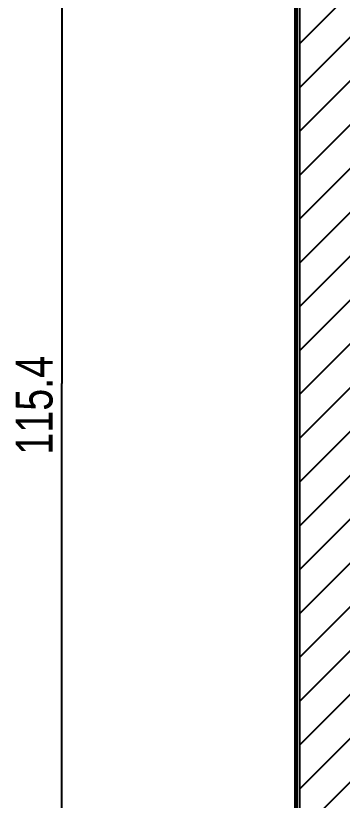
# Model space of a CAD drawing. Header units: millimetres. Extents: x 0 to 420, y 0 to 297.
# Drawn here: x 97.5 to 119.6, y 118.6 to 171.7 of the extents above; entities that cross this region are included whole.
import ezdxf

# ---------------------------------------------------------------- set-up
doc = ezdxf.new("R2010")
doc.units = ezdxf.units.MM
doc.header["$LTSCALE"] = 23.1
doc.layers.get('0').update_dxf_attribs({"linetype": 'CONTINUOUS'})
doc.layers.add('03___PRT_ALL_CURVES', color=7, linetype='CONTINUOUS')
doc.layers.add('06___PRT_ALL_SURFS', color=7, linetype='CONTINUOUS')
doc.styles.get("Standard").update_dxf_attribs({"font": 'txt', "width": 0.8})
doc.dimstyles.new('DIMSTYLE_1', dxfattribs={"dimtxt": 2.5, "dimasz": 3, "dimexe": 1.5, "dimexo": 1.2, "dimtad": 1, "dimdsep": 46, "dimtxsty": 'STANDARD', "dimblk": '_FILLED', "dimblk1": '_FILLED', "dimblk2": '_FILLED', "dimcen": 0.09, "dimazin": 2, "dimtp": 0.01, "dimtm": 0.01, "dimtfac": 1, "dimtofl": 0, "dimtmove": 0, "dimatfit": 3, "dimldrblk": '_FILLED', "dimfxl": 1, "dimtolj": 1, "dimarcsym": 0})

# ---------------------------------------------------------------- blocks, each defined once
blk = doc.blocks.new('_FILLED')
at = {"color": 0, "linetype": 'BYBLOCK'}
blk.add_solid([(0, 0), (-1, 0.167), (-1, -0.167)], dxfattribs=at)
blk = doc.blocks.new('*D0')
at = {"color": 7, "linetype": 'CONTINUOUS'}
for p, q in [((116.235, 204.516), (99.095, 204.516)), ((100.595, 204.516), (100.595, 146.816)), ((100.595, 89.116), (100.595, 146.816)), ((115.535, 89.116), (99.095, 89.116))]:
    blk.add_line(p, q, dxfattribs=at)
at = {"color": 7, "linetype": 'CONTINUOUS', "xscale": 3, "yscale": 3, "zscale": 3}
for p, rotation in [((100.595, 204.516), 90), ((100.595, 89.116), 270)]:
    blk.add_blockref('_FILLED', p, dxfattribs=dict(at, rotation=rotation))
at = {"color": 7, "linetype": 'CONTINUOUS', "insert": (97.47, 145.334), "char_height": 2.5, "width": 10, "attachment_point": 2, "rotation": 90, "line_spacing_factor": 0.9}
blk.add_mtext('115.4', dxfattribs=at)

msp = doc.modelspace()

# ---------------------------------------------------------------- linework, layer by layer
at = {"layer": '03___PRT_ALL_CURVES', "color": 7, "linetype": 'CONTINUOUS'}
for p, q in [((116.73, 203.016), (116.73, 90.216)), ((116.733, 169.84), (149.91, 203.016)), ((116.733, 166.87), (149.964, 200.1)), ((116.733, 163.9), (149.964, 197.13)), ((116.733, 160.93), (149.964, 194.161)), ((116.733, 157.96), (149.964, 191.191)), ((116.733, 154.99), (149.964, 188.221)), ((116.733, 152.02), (149.964, 185.251)), ((116.732, 149.05), (149.964, 182.281)), ((116.732, 146.08), (149.964, 179.311)), ((116.732, 143.11), (149.964, 176.341)), ((116.732, 140.14), (121.671, 145.079)), ((116.732, 137.17), (121.634, 142.072)), ((116.732, 134.2), (121.675, 139.143)), ((116.732, 131.23), (122.921, 137.42)), ((116.732, 125.29), (125.051, 133.61)), ((116.731, 122.32), (127.718, 133.306)), ((116.732, 128.26), (121.691, 133.219)), ((116.731, 119.35), (122.163, 124.781)), ((116.731, 116.38), (123.149, 122.798))]:
    msp.add_line(p, q, dxfattribs=at)
at = {"layer": '06___PRT_ALL_SURFS', "color": 7, "linetype": 'CONTINUOUS'}
for p, q in [((116.435, 89.416), (116.435, 203.516)), ((116.531, 203.016), (116.531, 89.416)), ((116.73, 203.02), (116.73, 89.412))]:
    msp.add_line(p, q, dxfattribs=at)

# ---------------------------------------------------------------- dimensions: what is measured, and where the dimension line sits
at = {"color": 7, "linetype": 'CONTINUOUS'}
dim = msp.add_linear_dim(base=(100.595, 89.116), p1=(117.435, 204.516), p2=(116.735, 89.116), angle=270, dimstyle='DIMSTYLE_1', dxfattribs=at)
dim.commit()
dim.dimension.update_dxf_attribs({"geometry": '*D0', "text_midpoint": (100.595, 145.647), "dimtype": 160})

doc.saveas('drawing.dxf')
